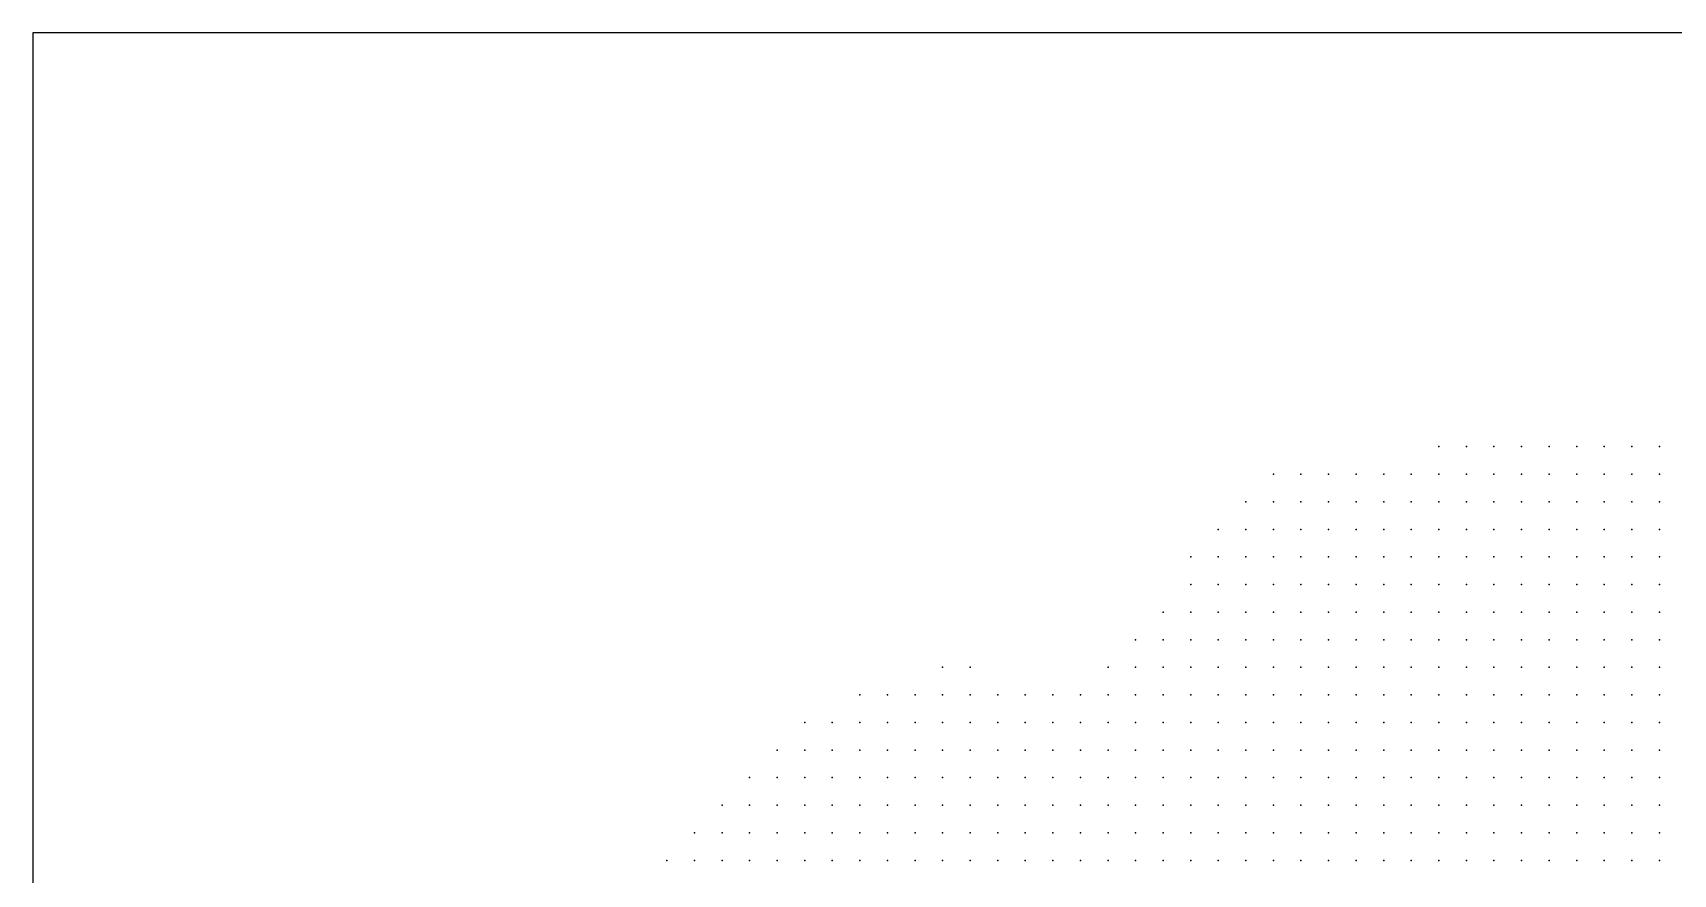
# Model space of a CAD drawing. Header units: millimetres. Extents: x 2848 to 6961, y 1568 to 7914.
# Drawn here: x 3308.3 to 3367.8, y 1679.8 to 1710.3 of the extents above; entities that cross this region are included whole.
import ezdxf

# ---------------------------------------------------------------- set-up
doc = ezdxf.new("R2010")
doc.units = ezdxf.units.MM
doc.header["$PDSIZE"] = -2

msp = doc.modelspace()

# ---------------------------------------------------------------- linework, layer by layer
msp.add_lwpolyline([(3308.282, 1590.289), (3428.282, 1590.289), (3428.282, 1710.289), (3308.282, 1710.289)], close=True)
at = {"color": 20, "true_color": 0xf44b2b}
for p in [(3359.282, 1695.289), (3360.282, 1695.289), (3361.282, 1695.289), (3362.282, 1695.289), (3363.282, 1695.289), (3364.282, 1695.289), (3365.282, 1695.289), (3366.282, 1695.289), (3367.282, 1695.289), (3353.282, 1694.289), (3354.282, 1694.289), (3355.282, 1694.289), (3356.282, 1694.289), (3357.282, 1694.289), (3358.282, 1694.289), (3359.282, 1694.289), (3360.282, 1694.289), (3361.282, 1694.289), (3362.282, 1694.289), (3363.282, 1694.289), (3364.282, 1694.289), (3365.282, 1694.289), (3366.282, 1694.289), (3367.282, 1694.289), (3352.282, 1693.289), (3353.282, 1693.289), (3354.282, 1693.289), (3355.282, 1693.289), (3356.282, 1693.289), (3357.282, 1693.289), (3358.282, 1693.289), (3359.282, 1693.289), (3360.282, 1693.289), (3361.282, 1693.289), (3362.282, 1693.289), (3363.282, 1693.289), (3364.282, 1693.289), (3365.282, 1693.289), (3366.282, 1693.289), (3367.282, 1693.289), (3351.282, 1692.289), (3352.282, 1692.289), (3353.282, 1692.289), (3354.282, 1692.289), (3355.282, 1692.289), (3356.282, 1692.289), (3357.282, 1692.289), (3358.282, 1692.289), (3359.282, 1692.289), (3360.282, 1692.289), (3361.282, 1692.289), (3362.282, 1692.289), (3363.282, 1692.289), (3364.282, 1692.289), (3365.282, 1692.289), (3366.282, 1692.289), (3367.282, 1692.289), (3350.282, 1691.289), (3351.282, 1691.289), (3352.282, 1691.289), (3353.282, 1691.289), (3354.282, 1691.289), (3355.282, 1691.289), (3356.282, 1691.289), (3357.282, 1691.289), (3358.282, 1691.289), (3359.282, 1691.289), (3360.282, 1691.289), (3361.282, 1691.289), (3362.282, 1691.289), (3363.282, 1691.289), (3364.282, 1691.289), (3365.282, 1691.289), (3366.282, 1691.289), (3367.282, 1691.289), (3350.282, 1690.289), (3351.282, 1690.289), (3352.282, 1690.289), (3353.282, 1690.289), (3354.282, 1690.289), (3355.282, 1690.289), (3356.282, 1690.289), (3357.282, 1690.289), (3358.282, 1690.289), (3359.282, 1690.289), (3360.282, 1690.289), (3361.282, 1690.289), (3362.282, 1690.289), (3363.282, 1690.289), (3364.282, 1690.289), (3365.282, 1690.289), (3366.282, 1690.289), (3367.282, 1690.289), (3349.282, 1689.289), (3350.282, 1689.289), (3351.282, 1689.289), (3352.282, 1689.289), (3353.282, 1689.289), (3354.282, 1689.289), (3355.282, 1689.289), (3356.282, 1689.289), (3357.282, 1689.289), (3358.282, 1689.289), (3359.282, 1689.289), (3360.282, 1689.289), (3361.282, 1689.289), (3362.282, 1689.289), (3363.282, 1689.289), (3364.282, 1689.289), (3365.282, 1689.289), (3366.282, 1689.289), (3367.282, 1689.289), (3348.282, 1688.289), (3349.282, 1688.289), (3350.282, 1688.289), (3351.282, 1688.289), (3352.282, 1688.289), (3353.282, 1688.289), (3354.282, 1688.289), (3355.282, 1688.289), (3356.282, 1688.289), (3357.282, 1688.289), (3358.282, 1688.289), (3359.282, 1688.289), (3360.282, 1688.289), (3361.282, 1688.289), (3362.282, 1688.289), (3363.282, 1688.289), (3364.282, 1688.289), (3365.282, 1688.289), (3366.282, 1688.289), (3367.282, 1688.289), (3341.282, 1687.289), (3342.282, 1687.289), (3347.282, 1687.289), (3348.282, 1687.289), (3349.282, 1687.289), (3350.282, 1687.289), (3351.282, 1687.289), (3352.282, 1687.289), (3353.282, 1687.289), (3354.282, 1687.289), (3355.282, 1687.289), (3356.282, 1687.289), (3357.282, 1687.289), (3358.282, 1687.289), (3359.282, 1687.289), (3360.282, 1687.289), (3361.282, 1687.289), (3362.282, 1687.289), (3363.282, 1687.289), (3364.282, 1687.289), (3365.282, 1687.289), (3366.282, 1687.289), (3367.282, 1687.289), (3338.282, 1686.289), (3339.282, 1686.289), (3340.282, 1686.289), (3341.282, 1686.289), (3342.282, 1686.289), (3343.282, 1686.289), (3344.282, 1686.289), (3345.282, 1686.289), (3346.282, 1686.289), (3347.282, 1686.289), (3348.282, 1686.289), (3349.282, 1686.289), (3350.282, 1686.289), (3351.282, 1686.289), (3352.282, 1686.289), (3353.282, 1686.289), (3354.282, 1686.289), (3355.282, 1686.289), (3356.282, 1686.289), (3357.282, 1686.289), (3358.282, 1686.289), (3359.282, 1686.289), (3360.282, 1686.289), (3361.282, 1686.289), (3362.282, 1686.289), (3363.282, 1686.289), (3364.282, 1686.289), (3365.282, 1686.289), (3366.282, 1686.289), (3367.282, 1686.289), (3336.282, 1685.289), (3337.282, 1685.289), (3338.282, 1685.289), (3339.282, 1685.289), (3340.282, 1685.289), (3341.282, 1685.289), (3342.282, 1685.289), (3343.282, 1685.289), (3347.282, 1685.289), (3348.282, 1685.289), (3349.282, 1685.289), (3350.282, 1685.289), (3351.282, 1685.289), (3352.282, 1685.289), (3353.282, 1685.289), (3354.282, 1685.289), (3355.282, 1685.289), (3356.282, 1685.289), (3357.282, 1685.289), (3358.282, 1685.289), (3359.282, 1685.289), (3360.282, 1685.289), (3361.282, 1685.289), (3362.282, 1685.289), (3363.282, 1685.289), (3364.282, 1685.289), (3365.282, 1685.289), (3366.282, 1685.289), (3367.282, 1685.289), (3335.282, 1684.289), (3336.282, 1684.289), (3337.282, 1684.289), (3338.282, 1684.289), (3339.282, 1684.289), (3340.282, 1684.289), (3341.282, 1684.289), (3342.282, 1684.289), (3343.282, 1684.289), (3334.282, 1683.289), (3335.282, 1683.289), (3336.282, 1683.289), (3337.282, 1683.289), (3338.282, 1683.289), (3339.282, 1683.289), (3340.282, 1683.289), (3341.282, 1683.289), (3342.282, 1683.289), (3343.282, 1683.289), (3333.282, 1682.289), (3334.282, 1682.289), (3335.282, 1682.289), (3336.282, 1682.289), (3337.282, 1682.289), (3338.282, 1682.289), (3339.282, 1682.289), (3340.282, 1682.289), (3341.282, 1682.289), (3342.282, 1682.289), (3343.282, 1682.289), (3332.282, 1681.289), (3333.282, 1681.289), (3334.282, 1681.289), (3335.282, 1681.289), (3336.282, 1681.289), (3337.282, 1681.289), (3338.282, 1681.289), (3339.282, 1681.289), (3340.282, 1681.289), (3341.282, 1681.289), (3342.282, 1681.289), (3343.282, 1681.289), (3331.282, 1680.289), (3332.282, 1680.289), (3333.282, 1680.289), (3334.282, 1680.289), (3335.282, 1680.289), (3336.282, 1680.289), (3337.282, 1680.289), (3338.282, 1680.289), (3339.282, 1680.289), (3340.282, 1680.289), (3341.282, 1680.289), (3342.282, 1680.289), (3343.282, 1680.289)]:
    msp.add_point(p, dxfattribs=at)
at = {"color": 20, "true_color": 0xf44929}
msp.add_point((3344.282, 1685.289), dxfattribs=at)
at = {"color": 20, "true_color": 0xf44f2f}
msp.add_point((3345.282, 1685.289), dxfattribs=at)
at = {"color": 20, "true_color": 0xf44d2c}
msp.add_point((3346.282, 1685.289), dxfattribs=at)
at = {"color": 20, "true_color": 0xf54926}
msp.add_point((3344.282, 1684.289), dxfattribs=at)
at = {"color": 20, "true_color": 0xf54825}
msp.add_point((3345.282, 1684.289), dxfattribs=at)
at = {"color": 20, "true_color": 0xf54a28}
msp.add_point((3346.282, 1684.289), dxfattribs=at)
at = {"color": 20, "true_color": 0xf44b2a}
for p in [(3347.282, 1684.289), (3348.282, 1684.289), (3349.282, 1684.289), (3350.282, 1684.289), (3351.282, 1684.289), (3352.282, 1684.289), (3353.282, 1684.289), (3354.282, 1684.289), (3355.282, 1684.289), (3356.282, 1684.289), (3357.282, 1684.289), (3358.282, 1684.289), (3359.282, 1684.289), (3360.282, 1684.289), (3361.282, 1684.289), (3362.282, 1684.289), (3363.282, 1684.289), (3364.282, 1684.289), (3365.282, 1684.289), (3366.282, 1684.289), (3367.282, 1684.289)]:
    msp.add_point(p, dxfattribs=at)
at = {"color": 20, "true_color": 0xf84518}
msp.add_point((3344.282, 1683.289), dxfattribs=at)
at = {"color": 20, "true_color": 0xf74518}
msp.add_point((3345.282, 1683.289), dxfattribs=at)
at = {"color": 20, "true_color": 0xf6461e}
msp.add_point((3346.282, 1683.289), dxfattribs=at)
at = {"color": 20, "true_color": 0xf64720}
for p in [(3347.282, 1683.289), (3348.282, 1683.289), (3349.282, 1683.289), (3350.282, 1683.289), (3351.282, 1683.289), (3352.282, 1683.289), (3353.282, 1683.289), (3354.282, 1683.289), (3355.282, 1683.289), (3356.282, 1683.289), (3357.282, 1683.289), (3358.282, 1683.289), (3359.282, 1683.289), (3360.282, 1683.289), (3361.282, 1683.289), (3362.282, 1683.289), (3363.282, 1683.289), (3364.282, 1683.289), (3365.282, 1683.289), (3366.282, 1683.289), (3367.282, 1683.289)]:
    msp.add_point(p, dxfattribs=at)
at = {"color": 20, "true_color": 0xfd521c}
msp.add_point((3344.282, 1682.289), dxfattribs=at)
at = {"color": 20, "true_color": 0xfb4812}
msp.add_point((3345.282, 1682.289), dxfattribs=at)
at = {"color": 20, "true_color": 0xf9420d}
msp.add_point((3346.282, 1682.289), dxfattribs=at)
at = {"color": 20, "true_color": 0xfa410b}
for p in [(3347.282, 1682.289), (3348.282, 1682.289), (3350.282, 1682.289), (3351.282, 1682.289), (3352.282, 1682.289), (3353.282, 1682.289), (3354.282, 1682.289), (3355.282, 1682.289), (3356.282, 1682.289), (3357.282, 1682.289), (3358.282, 1682.289), (3359.282, 1682.289), (3360.282, 1682.289), (3361.282, 1682.289), (3362.282, 1682.289)]:
    msp.add_point(p, dxfattribs=at)
at = {"color": 20, "true_color": 0xfa420b}
for p in [(3349.282, 1682.289), (3363.282, 1682.289)]:
    msp.add_point(p, dxfattribs=at)
at = {"color": 20, "true_color": 0xfa400a}
msp.add_point((3364.282, 1682.289), dxfattribs=at)
at = {"color": 20, "true_color": 0xfa3e08}
msp.add_point((3365.282, 1682.289), dxfattribs=at)
at = {"color": 20, "true_color": 0xfa3d09}
msp.add_point((3366.282, 1682.289), dxfattribs=at)
at = {"color": 20, "true_color": 0xfa3c0b}
msp.add_point((3367.282, 1682.289), dxfattribs=at)
at = {"color": 20, "true_color": 0xff561f}
msp.add_point((3344.282, 1681.289), dxfattribs=at)
at = {"color": 20, "true_color": 0xff531c}
msp.add_point((3345.282, 1681.289), dxfattribs=at)
at = {"color": 20, "true_color": 0xfd4c12}
msp.add_point((3346.282, 1681.289), dxfattribs=at)
at = {"color": 20, "true_color": 0xfb4104}
msp.add_point((3347.282, 1681.289), dxfattribs=at)
at = {"color": 20, "true_color": 0xfc3c00}
msp.add_point((3348.282, 1681.289), dxfattribs=at)
at = {"color": 20, "true_color": 0xfc3a00}
msp.add_point((3349.282, 1681.289), dxfattribs=at)
at = {"color": 20, "true_color": 0xfb3a00}
for p in [(3350.282, 1681.289), (3363.282, 1681.289)]:
    msp.add_point(p, dxfattribs=at)
at = {"color": 20, "true_color": 0xfc3b00}
for p in [(3351.282, 1681.289), (3362.282, 1681.289)]:
    msp.add_point(p, dxfattribs=at)
at = {"color": 20, "true_color": 0xfc3d00}
msp.add_point((3352.282, 1681.289), dxfattribs=at)
at = {"color": 20, "true_color": 0xfc3f00}
for p in [(3353.282, 1681.289), (3354.282, 1681.289), (3360.282, 1681.289)]:
    msp.add_point(p, dxfattribs=at)
at = {"color": 20, "true_color": 0xfc4001}
for p in [(3355.282, 1681.289), (3356.282, 1681.289), (3359.282, 1681.289)]:
    msp.add_point(p, dxfattribs=at)
at = {"color": 20, "true_color": 0xfc3f01}
for p in [(3357.282, 1681.289), (3358.282, 1681.289)]:
    msp.add_point(p, dxfattribs=at)
at = {"color": 20, "true_color": 0xfc3e00}
msp.add_point((3361.282, 1681.289), dxfattribs=at)
at = {"color": 20, "true_color": 0xfc4915}
msp.add_point((3364.282, 1681.289), dxfattribs=at)
at = {"color": 30, "true_color": 0xfc6236}
msp.add_point((3365.282, 1681.289), dxfattribs=at)
at = {"color": 11, "true_color": 0xfc896c}
msp.add_point((3366.282, 1681.289), dxfattribs=at)
at = {"color": 21, "true_color": 0xfea692}
msp.add_point((3367.282, 1681.289), dxfattribs=at)
at = {"color": 20, "true_color": 0xff541d}
for p in [(3344.282, 1680.289), (3345.282, 1680.289)]:
    msp.add_point(p, dxfattribs=at)
at = {"color": 20, "true_color": 0xff521a}
msp.add_point((3346.282, 1680.289), dxfattribs=at)
at = {"color": 20, "true_color": 0xfe5d27}
msp.add_point((3347.282, 1680.289), dxfattribs=at)
at = {"color": 21, "true_color": 0xfda58a}
msp.add_point((3348.282, 1680.289), dxfattribs=at)
at = {"color": 21, "true_color": 0xfea48d}
msp.add_point((3349.282, 1680.289), dxfattribs=at)
at = {"color": 11, "true_color": 0xfe8568}
msp.add_point((3350.282, 1680.289), dxfattribs=at)
at = {"color": 13, "true_color": 0xfc633d}
msp.add_point((3351.282, 1680.289), dxfattribs=at)
at = {"color": 20, "true_color": 0xfe5122}
msp.add_point((3352.282, 1680.289), dxfattribs=at)
at = {"color": 20, "true_color": 0xfe440f}
msp.add_point((3353.282, 1680.289), dxfattribs=at)
at = {"color": 20, "true_color": 0xfe3b00}
msp.add_point((3354.282, 1680.289), dxfattribs=at)
at = {"color": 20, "true_color": 0xff3b00}
msp.add_point((3355.282, 1680.289), dxfattribs=at)
at = {"color": 20, "true_color": 0xff3d00}
for p in [(3356.282, 1680.289), (3359.282, 1680.289)]:
    msp.add_point(p, dxfattribs=at)
at = {"color": 20, "true_color": 0xff3f00}
for p in [(3357.282, 1680.289), (3358.282, 1680.289)]:
    msp.add_point(p, dxfattribs=at)
at = {"color": 20, "true_color": 0xfe3c00}
msp.add_point((3360.282, 1680.289), dxfattribs=at)
at = {"color": 20, "true_color": 0xfe4b19}
msp.add_point((3361.282, 1680.289), dxfattribs=at)
at = {"color": 11, "true_color": 0xfe6f49}
msp.add_point((3362.282, 1680.289), dxfattribs=at)
at = {"color": 21, "true_color": 0xfea18a}
msp.add_point((3363.282, 1680.289), dxfattribs=at)
at = {"color": 254, "true_color": 0xfecfc4}
msp.add_point((3364.282, 1680.289), dxfattribs=at)
at = {"color": 7, "true_color": 0xfff2ef}
msp.add_point((3365.282, 1680.289), dxfattribs=at)
at = {"color": 7, "true_color": 0xfffefe}
msp.add_point((3366.282, 1680.289), dxfattribs=at)
at = {"color": 7, "true_color": 0xffffff}
msp.add_point((3367.282, 1680.289), dxfattribs=at)

doc.saveas('drawing.dxf')
